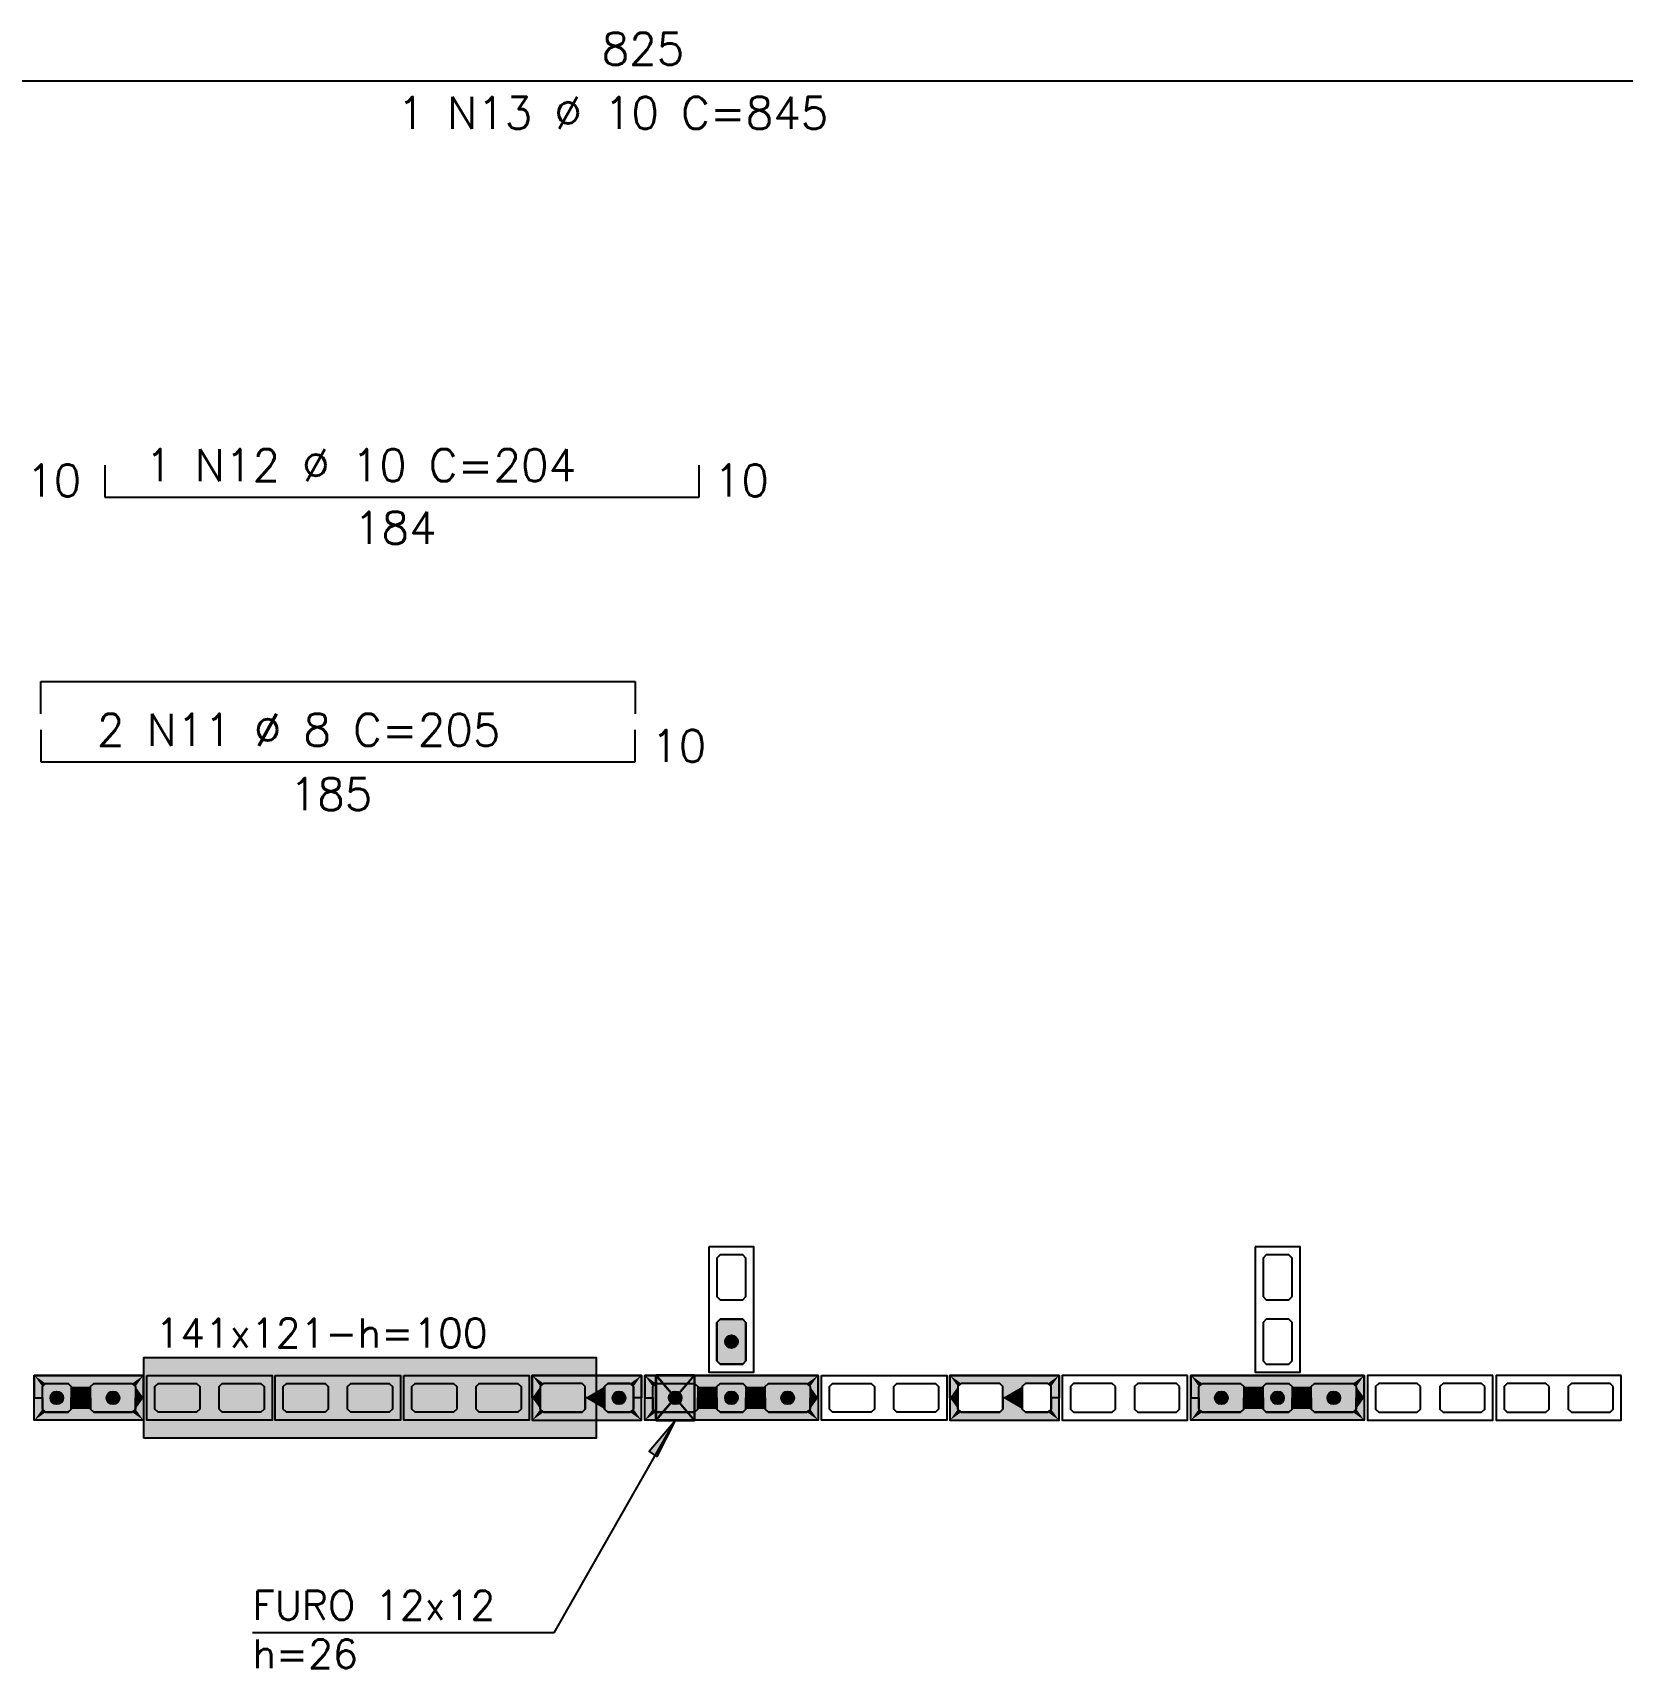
# Model space of a CAD drawing. Extents: x -1 to 122, y -1 to 61.
# Drawn here: x 37.79 to 47.69, y 37 to 47.18 of the extents above; entities that cross this region are included whole.
import ezdxf

# ---------------------------------------------------------------- set-up
doc = ezdxf.new("R2010")
doc.units = 0
doc.header["$MEASUREMENT"] = 0
for name, color, linetype in [('PENA_01', 1, 'CONTINUOUS'), ('PENA_02', 2, 'CONTINUOUS'), ('PENA_03', 3, 'CONTINUOUS'), ('PENA_05', 5, 'CONTINUOUS'), ('PENA_09', 254, 'CONTINUOUS'), ('PENA_11', 252, 'CONTINUOUS'), ('PENA_19', 240, 'CONTINUOUS'), ('PENA_21', 100, 'CONTINUOUS'), ('PENA_23', 50, 'CONTINUOUS')]:
    doc.layers.add(name, color=color, linetype=linetype)
doc.styles.get("Standard").update_dxf_attribs({"font": 'ROMANS.SHX'})

msp = doc.modelspace()

# ---------------------------------------------------------------- linework, layer by layer
at = {"layer": 'PENA_01', "linetype": 'Continuous'}
for points in [[(42.071365, 39.569354), (42.051365, 39.549354), (42.051365, 39.309354), (42.071365, 39.289354), (42.211365, 39.289354), (42.231365, 39.309354), (42.231365, 39.549354), (42.211365, 39.569354), (42.071365, 39.569354)], [(45.471365, 39.569354), (45.451365, 39.549354), (45.451365, 39.309354), (45.471365, 39.289354), (45.611365, 39.289354), (45.631365, 39.309354), (45.631365, 39.549354), (45.611365, 39.569354), (45.471365, 39.569354)], [(42.071365, 39.169354), (42.051365, 39.149354), (42.051365, 38.909354), (42.071365, 38.889354), (42.211365, 38.889354), (42.231365, 38.909354), (42.231365, 39.149354), (42.211365, 39.169354), (42.071365, 39.169354)], [(45.471365, 39.169354), (45.451365, 39.149354), (45.451365, 38.909354), (45.471365, 38.889354), (45.611365, 38.889354), (45.631365, 38.909354), (45.631365, 39.149354), (45.611365, 39.169354), (45.471365, 39.169354)], [(37.871365, 38.769354), (38.011365, 38.769354), (38.031365, 38.749354), (38.031365, 38.609354), (38.011365, 38.589354), (37.871365, 38.589354), (37.851365, 38.609354), (37.851365, 38.749354), (37.871365, 38.769354)], [(38.171365, 38.769354), (38.411365, 38.769354), (38.431365, 38.749354), (38.431365, 38.609354), (38.411365, 38.589354), (38.171365, 38.589354), (38.151365, 38.609354), (38.151365, 38.749354), (38.171365, 38.769354)], [(38.551365, 38.749354), (38.571365, 38.769354), (38.811365, 38.769354), (38.831365, 38.749354), (38.831365, 38.609354), (38.811365, 38.589354), (38.571365, 38.589354), (38.551365, 38.609354), (38.551365, 38.749354)], [(38.951365, 38.749354), (38.971365, 38.769354), (39.211365, 38.769354), (39.231365, 38.749354), (39.231365, 38.609354), (39.211365, 38.589354), (38.971365, 38.589354), (38.951365, 38.609354), (38.951365, 38.749354)], [(39.351365, 38.749354), (39.371365, 38.769354), (39.611365, 38.769354), (39.631365, 38.749354), (39.631365, 38.609354), (39.611365, 38.589354), (39.371365, 38.589354), (39.351365, 38.609354), (39.351365, 38.749354)], [(39.751365, 38.749354), (39.771365, 38.769354), (40.011365, 38.769354), (40.031365, 38.749354), (40.031365, 38.609354), (40.011365, 38.589354), (39.771365, 38.589354), (39.751365, 38.609354), (39.751365, 38.749354)], [(40.151365, 38.749354), (40.171365, 38.769354), (40.411365, 38.769354), (40.431365, 38.749354), (40.431365, 38.609354), (40.411365, 38.589354), (40.171365, 38.589354), (40.151365, 38.609354), (40.151365, 38.749354)], [(40.551365, 38.749354), (40.571365, 38.769354), (40.811365, 38.769354), (40.831365, 38.749354), (40.831365, 38.609354), (40.811365, 38.589354), (40.571365, 38.589354), (40.551365, 38.609354), (40.551365, 38.749354)], [(41.211365, 38.769354), (40.971365, 38.769354), (40.951365, 38.749354), (40.951365, 38.609354), (40.971365, 38.589354), (41.211365, 38.589354), (41.231365, 38.609354), (41.231365, 38.749354), (41.211365, 38.769354)], [(41.511365, 38.769354), (41.371365, 38.769354), (41.351365, 38.749354), (41.351365, 38.609354), (41.371365, 38.589354), (41.511365, 38.589354), (41.531365, 38.609354), (41.531365, 38.749354), (41.511365, 38.769354)], [(41.651365, 38.749354), (41.671365, 38.769354), (41.911365, 38.769354), (41.931365, 38.749354), (41.931365, 38.609354), (41.911365, 38.589354), (41.671365, 38.589354), (41.651365, 38.609354), (41.651365, 38.749354)], [(42.051365, 38.749354), (42.071365, 38.769354), (42.211365, 38.769354), (42.231365, 38.749354), (42.231365, 38.609354), (42.211365, 38.589354), (42.071365, 38.589354), (42.051365, 38.609354), (42.051365, 38.749354)], [(42.351365, 38.749354), (42.371365, 38.769354), (42.611365, 38.769354), (42.631365, 38.749354), (42.631365, 38.609354), (42.611365, 38.589354), (42.371365, 38.589354), (42.351365, 38.609354), (42.351365, 38.749354)], [(42.751365, 38.749354), (42.771365, 38.769354), (43.011365, 38.769354), (43.031365, 38.749354), (43.031365, 38.609354), (43.011365, 38.589354), (42.771365, 38.589354), (42.751365, 38.609354), (42.751365, 38.749354)], [(43.151365, 38.749354), (43.171365, 38.769354), (43.411365, 38.769354), (43.431365, 38.749354), (43.431365, 38.609354), (43.411365, 38.589354), (43.171365, 38.589354), (43.151365, 38.609354), (43.151365, 38.749354)], [(43.811365, 38.769354), (43.571365, 38.769354), (43.551365, 38.749354), (43.551365, 38.609354), (43.571365, 38.589354), (43.811365, 38.589354), (43.831365, 38.609354), (43.831365, 38.749354), (43.811365, 38.769354)], [(44.111365, 38.769354), (43.971365, 38.769354), (43.951365, 38.749354), (43.951365, 38.609354), (43.971365, 38.589354), (44.111365, 38.589354), (44.131365, 38.609354), (44.131365, 38.749354), (44.111365, 38.769354)], [(44.531365, 38.749354), (44.511365, 38.769354), (44.271365, 38.769354), (44.251365, 38.749354), (44.251365, 38.609354), (44.271365, 38.589354), (44.511365, 38.589354), (44.531365, 38.609354), (44.531365, 38.749354)], [(44.931365, 38.749354), (44.911365, 38.769354), (44.671365, 38.769354), (44.651365, 38.749354), (44.651365, 38.609354), (44.671365, 38.589354), (44.911365, 38.589354), (44.931365, 38.609354), (44.931365, 38.749354)], [(45.051365, 38.749354), (45.071365, 38.769354), (45.311365, 38.769354), (45.331365, 38.749354), (45.331365, 38.609354), (45.311365, 38.589354), (45.071365, 38.589354), (45.051365, 38.609354), (45.051365, 38.749354)], [(45.451365, 38.749354), (45.471365, 38.769354), (45.611365, 38.769354), (45.631365, 38.749354), (45.631365, 38.609354), (45.611365, 38.589354), (45.471365, 38.589354), (45.451365, 38.609354), (45.451365, 38.749354)], [(45.751365, 38.749354), (45.771365, 38.769354), (46.011365, 38.769354), (46.031365, 38.749354), (46.031365, 38.609354), (46.011365, 38.589354), (45.771365, 38.589354), (45.751365, 38.609354), (45.751365, 38.749354)], [(46.431365, 38.749354), (46.411365, 38.769354), (46.171365, 38.769354), (46.151365, 38.749354), (46.151365, 38.609354), (46.171365, 38.589354), (46.411365, 38.589354), (46.431365, 38.609354), (46.431365, 38.749354)], [(46.831365, 38.749354), (46.811365, 38.769354), (46.571365, 38.769354), (46.551365, 38.749354), (46.551365, 38.609354), (46.571365, 38.589354), (46.811365, 38.589354), (46.831365, 38.609354), (46.831365, 38.749354)], [(47.231365, 38.749354), (47.211365, 38.769354), (46.971365, 38.769354), (46.951365, 38.749354), (46.951365, 38.609354), (46.971365, 38.589354), (47.211365, 38.589354), (47.231365, 38.609354), (47.231365, 38.749354)], [(47.631365, 38.749354), (47.611365, 38.769354), (47.371365, 38.769354), (47.351365, 38.749354), (47.351365, 38.609354), (47.371365, 38.589354), (47.611365, 38.589354), (47.631365, 38.609354), (47.631365, 38.749354)]]:
    msp.add_lwpolyline(points, dxfattribs=at)
at = {"layer": 'PENA_02', "linetype": 'Continuous'}
for p, q in [((41.601365, 38.819354), (42.681365, 38.819354)), ((41.601365, 38.539354), (41.601365, 38.819354)), ((42.681365, 38.819354), (42.681365, 38.539354)), ((45.001365, 38.819354), (46.081365, 38.819354)), ((45.001365, 38.539354), (45.001365, 38.819354)), ((46.081365, 38.819354), (46.081365, 38.539354)), ((42.681365, 38.539354), (41.601365, 38.539354)), ((46.081365, 38.539354), (45.001365, 38.539354))]:
    msp.add_line(p, q, dxfattribs=at)
for points in [[(42.001365, 39.619354), (42.001365, 38.839354), (42.281365, 38.839354), (42.281365, 39.619354), (42.001365, 39.619354)], [(45.401365, 39.619354), (45.401365, 38.839354), (45.681365, 38.839354), (45.681365, 39.619354), (45.401365, 39.619354)], [(37.801365, 38.819354), (38.481365, 38.819354), (38.481365, 38.539354), (37.801365, 38.539354), (37.801365, 38.819354)], [(38.501365, 38.819354), (39.281365, 38.819354), (39.281365, 38.539354), (38.501365, 38.539354), (38.501365, 38.819354)], [(39.301365, 38.819354), (40.081365, 38.819354), (40.081365, 38.539354), (39.301365, 38.539354), (39.301365, 38.819354)], [(40.101365, 38.819354), (40.881365, 38.819354), (40.881365, 38.539354), (40.101365, 38.539354), (40.101365, 38.819354)], [(41.581365, 38.819354), (40.901365, 38.819354), (40.901365, 38.539354), (41.581365, 38.539354), (41.581365, 38.819354)], [(42.701365, 38.819354), (43.481365, 38.819354), (43.481365, 38.539354), (42.701365, 38.539354), (42.701365, 38.819354)], [(44.181365, 38.819354), (43.501365, 38.819354), (43.501365, 38.539354), (44.181365, 38.539354), (44.181365, 38.819354)], [(44.981365, 38.819354), (44.201365, 38.819354), (44.201365, 38.539354), (44.981365, 38.539354), (44.981365, 38.819354)], [(46.881365, 38.819354), (46.101365, 38.819354), (46.101365, 38.539354), (46.881365, 38.539354), (46.881365, 38.819354)], [(47.681365, 38.819354), (46.901365, 38.819354), (46.901365, 38.539354), (47.681365, 38.539354), (47.681365, 38.819354)]]:
    msp.add_lwpolyline(points, dxfattribs=at)
at = {"layer": 'PENA_03', "linetype": 'Continuous'}
for p, q in [((41.671365, 38.81974), (41.911365, 38.53974)), ((41.911365, 38.81974), (41.671365, 38.539738)), ((41.912004, 38.81974), (41.672004, 38.53974)), ((41.912005, 38.538968), (41.672004, 38.81974)), ((41.672004, 38.81974), (41.912004, 38.539739)), ((41.912004, 38.81974), (41.672004, 38.539737)), ((41.038651, 37.217139), (41.792064, 38.539039)), ((41.038651, 37.217139), (39.159264, 37.217139))]:
    msp.add_line(p, q, dxfattribs=at)
for points in [[(42.211365, 39.169354), (42.231365, 39.149354), (42.231365, 38.909354), (42.211365, 38.889354), (42.071365, 38.889354), (42.051365, 38.909354), (42.051365, 39.149354), (42.071365, 39.169354), (42.211365, 39.169354)], [(41.671365, 38.81974), (41.911365, 38.81974), (41.911365, 38.53974), (41.671365, 38.539738), (41.671365, 38.81974)], [(41.672004, 38.81974), (41.912004, 38.81974), (41.912005, 38.538968), (41.672005, 38.538968), (41.672004, 38.81974)], [(41.672004, 38.81974), (41.912004, 38.81974), (41.912004, 38.539739), (41.672004, 38.539737), (41.672004, 38.81974)], [(38.011365, 38.769354), (38.031365, 38.749354), (38.031365, 38.609354), (38.011365, 38.589354), (37.871365, 38.589354), (37.851365, 38.609354), (37.851365, 38.749354), (37.871365, 38.769354), (38.011365, 38.769354)], [(38.431365, 38.609354), (38.411365, 38.589354), (38.171365, 38.589354), (38.151365, 38.609354), (38.151365, 38.749354), (38.171365, 38.769354), (38.411365, 38.769354), (38.431365, 38.749354), (38.431365, 38.609354)], [(41.511365, 38.769354), (41.531365, 38.749354), (41.531365, 38.609354), (41.511365, 38.589354), (41.371365, 38.589354), (41.351365, 38.609354), (41.351365, 38.749354), (41.371365, 38.769354), (41.511365, 38.769354)], [(41.931365, 38.609354), (41.911365, 38.589354), (41.671365, 38.589354), (41.651365, 38.609354), (41.651365, 38.749354), (41.671365, 38.769354), (41.911365, 38.769354), (41.931365, 38.749354), (41.931365, 38.609354)], [(42.211365, 38.769354), (42.231365, 38.749354), (42.231365, 38.609354), (42.211365, 38.589354), (42.071365, 38.589354), (42.051365, 38.609354), (42.051365, 38.749354), (42.071365, 38.769354), (42.211365, 38.769354)], [(42.631365, 38.609354), (42.611365, 38.589354), (42.371365, 38.589354), (42.351365, 38.609354), (42.351365, 38.749354), (42.371365, 38.769354), (42.611365, 38.769354), (42.631365, 38.749354), (42.631365, 38.609354)], [(45.331365, 38.609354), (45.311365, 38.589354), (45.071365, 38.589354), (45.051365, 38.609354), (45.051365, 38.749354), (45.071365, 38.769354), (45.311365, 38.769354), (45.331365, 38.749354), (45.331365, 38.609354)], [(45.611365, 38.769354), (45.631365, 38.749354), (45.631365, 38.609354), (45.611365, 38.589354), (45.471365, 38.589354), (45.451365, 38.609354), (45.451365, 38.749354), (45.471365, 38.769354), (45.611365, 38.769354)], [(46.031365, 38.609354), (46.011365, 38.589354), (45.771365, 38.589354), (45.751365, 38.609354), (45.751365, 38.749354), (45.771365, 38.769354), (46.011365, 38.769354), (46.031365, 38.749354), (46.031365, 38.609354)], [(41.792064, 38.539039), (41.6774, 38.314979), (41.628901, 38.347392), (41.792064, 38.539039)]]:
    msp.add_lwpolyline(points, dxfattribs=at)
for centre in [(42.141365, 39.029354), (37.941365, 38.679354), (38.291365, 38.679354), (41.441365, 38.679354), (41.791365, 38.679354), (42.141365, 38.679354), (42.491365, 38.679354), (45.191365, 38.679354), (45.541365, 38.679354), (45.891365, 38.679354)]:
    msp.add_circle(centre, 0.04, dxfattribs=at)
for points in [[(42.181365, 39.029354), (42.121365, 39.063995), (42.103777, 39.043035)], [(42.181365, 39.029354), (42.103777, 39.043035), (42.103777, 39.015673)], [(42.181365, 39.029354), (42.103777, 39.015673), (42.121365, 38.994713)], [(42.181365, 39.029354), (42.148311, 39.068746), (42.121365, 39.063995)], [(42.181365, 39.029354), (42.121365, 38.994713), (42.148311, 38.989962)], [(42.181365, 39.029354), (42.172007, 39.055065), (42.148311, 39.068746)], [(42.181365, 39.029354), (42.148311, 38.989962), (42.172007, 39.003642)], [(42.181365, 39.029354), (42.172007, 39.003642), (42.181365, 39.029354)], [(37.981365, 38.679354), (37.921365, 38.713995), (37.903777, 38.693035)], [(37.981365, 38.679354), (37.948311, 38.718746), (37.921365, 38.713995)], [(37.981365, 38.679354), (37.972007, 38.705065), (37.948311, 38.718746)], [(38.331365, 38.679354), (38.271365, 38.713995), (38.253777, 38.693035)], [(38.331365, 38.679354), (38.298311, 38.718746), (38.271365, 38.713995)], [(38.331365, 38.679354), (38.322007, 38.705065), (38.298311, 38.718746)], [(41.481365, 38.679354), (41.421365, 38.713995), (41.403777, 38.693035)], [(41.481365, 38.679354), (41.448311, 38.718746), (41.421365, 38.713995)], [(41.481365, 38.679354), (41.472007, 38.705065), (41.448311, 38.718746)], [(41.831365, 38.679354), (41.771365, 38.713995), (41.753777, 38.693035)], [(41.831365, 38.679354), (41.798311, 38.718746), (41.771365, 38.713995)], [(41.831365, 38.679354), (41.822007, 38.705065), (41.798311, 38.718746)], [(42.181365, 38.679354), (42.121365, 38.713995), (42.103777, 38.693035)], [(42.181365, 38.679354), (42.148311, 38.718746), (42.121365, 38.713995)], [(42.181365, 38.679354), (42.172007, 38.705065), (42.148311, 38.718746)], [(42.531365, 38.679354), (42.471365, 38.713995), (42.453777, 38.693035)], [(42.531365, 38.679354), (42.498311, 38.718746), (42.471365, 38.713995)], [(42.531365, 38.679354), (42.522007, 38.705065), (42.498311, 38.718746)], [(45.231365, 38.679354), (45.171365, 38.713995), (45.153777, 38.693035)], [(45.231365, 38.679354), (45.198311, 38.718746), (45.171365, 38.713995)], [(45.231365, 38.679354), (45.222007, 38.705065), (45.198311, 38.718746)], [(45.581365, 38.679354), (45.521365, 38.713995), (45.503777, 38.693035)], [(45.581365, 38.679354), (45.548311, 38.718746), (45.521365, 38.713995)], [(45.581365, 38.679354), (45.572007, 38.705065), (45.548311, 38.718746)], [(45.931365, 38.679354), (45.871365, 38.713995), (45.853777, 38.693035)], [(45.931365, 38.679354), (45.898311, 38.718746), (45.871365, 38.713995)], [(45.931365, 38.679354), (45.922007, 38.705065), (45.898311, 38.718746)], [(37.981365, 38.679354), (37.903777, 38.693035), (37.903777, 38.665673)], [(37.981365, 38.679354), (37.903777, 38.665673), (37.921365, 38.644713)], [(37.981365, 38.679354), (37.921365, 38.644713), (37.948311, 38.639962)], [(37.981365, 38.679354), (37.948311, 38.639962), (37.972007, 38.653642)], [(37.981365, 38.679354), (37.972007, 38.653642), (37.981365, 38.679354)], [(38.331365, 38.679354), (38.253777, 38.693035), (38.253777, 38.665673)], [(38.331365, 38.679354), (38.253777, 38.665673), (38.271365, 38.644713)], [(38.331365, 38.679354), (38.271365, 38.644713), (38.298311, 38.639962)], [(38.331365, 38.679354), (38.298311, 38.639962), (38.322007, 38.653642)], [(38.331365, 38.679354), (38.322007, 38.653642), (38.331365, 38.679354)], [(41.481365, 38.679354), (41.403777, 38.693035), (41.403777, 38.665673)], [(41.481365, 38.679354), (41.403777, 38.665673), (41.421365, 38.644713)], [(41.481365, 38.679354), (41.421365, 38.644713), (41.448311, 38.639962)], [(41.481365, 38.679354), (41.448311, 38.639962), (41.472007, 38.653642)], [(41.481365, 38.679354), (41.472007, 38.653642), (41.481365, 38.679354)], [(41.831365, 38.679354), (41.753777, 38.693035), (41.753777, 38.665673)], [(41.831365, 38.679354), (41.753777, 38.665673), (41.771365, 38.644713)], [(41.831365, 38.679354), (41.771365, 38.644713), (41.798311, 38.639962)], [(41.831365, 38.679354), (41.798311, 38.639962), (41.822007, 38.653642)], [(41.831365, 38.679354), (41.822007, 38.653642), (41.831365, 38.679354)], [(42.181365, 38.679354), (42.103777, 38.693035), (42.103777, 38.665673)], [(42.181365, 38.679354), (42.103777, 38.665673), (42.121365, 38.644713)], [(42.181365, 38.679354), (42.121365, 38.644713), (42.148311, 38.639962)], [(42.181365, 38.679354), (42.148311, 38.639962), (42.172007, 38.653642)], [(42.181365, 38.679354), (42.172007, 38.653642), (42.181365, 38.679354)], [(42.531365, 38.679354), (42.453777, 38.693035), (42.453777, 38.665673)], [(42.531365, 38.679354), (42.453777, 38.665673), (42.471365, 38.644713)], [(42.531365, 38.679354), (42.471365, 38.644713), (42.498311, 38.639962)], [(42.531365, 38.679354), (42.498311, 38.639962), (42.522007, 38.653642)], [(42.531365, 38.679354), (42.522007, 38.653642), (42.531365, 38.679354)], [(45.231365, 38.679354), (45.153777, 38.693035), (45.153777, 38.665673)], [(45.231365, 38.679354), (45.153777, 38.665673), (45.171365, 38.644713)], [(45.231365, 38.679354), (45.171365, 38.644713), (45.198311, 38.639962)], [(45.231365, 38.679354), (45.198311, 38.639962), (45.222007, 38.653642)], [(45.231365, 38.679354), (45.222007, 38.653642), (45.231365, 38.679354)], [(45.581365, 38.679354), (45.503777, 38.693035), (45.503777, 38.665673)], [(45.581365, 38.679354), (45.503777, 38.665673), (45.521365, 38.644713)], [(45.581365, 38.679354), (45.521365, 38.644713), (45.548311, 38.639962)], [(45.581365, 38.679354), (45.548311, 38.639962), (45.572007, 38.653642)], [(45.581365, 38.679354), (45.572007, 38.653642), (45.581365, 38.679354)], [(45.931365, 38.679354), (45.853777, 38.693035), (45.853777, 38.665673)], [(45.931365, 38.679354), (45.853777, 38.665673), (45.871365, 38.644713)], [(45.931365, 38.679354), (45.871365, 38.644713), (45.898311, 38.639962)], [(45.931365, 38.679354), (45.898311, 38.639962), (45.922007, 38.653642)], [(45.931365, 38.679354), (45.922007, 38.653642), (45.931365, 38.679354)], [(41.792064, 38.539039), (41.6774, 38.314979), (41.628901, 38.347392)], [(41.792064, 38.539039), (41.628901, 38.347392), (41.792064, 38.539039)]]:
    msp.add_solid(points, dxfattribs=at)
at = {"layer": 'PENA_05', "linetype": 'Continuous'}
for p, q in [((33.38551, 46.878472), (49.881365, 46.878472)), ((38.241365, 44.486143), (38.241365, 44.286143)), ((41.941365, 44.286143), (41.941365, 44.486143)), ((38.241365, 44.286143), (41.941365, 44.286143)), ((37.841365, 42.938176), (37.841365, 43.138176)), ((37.841365, 43.138176), (41.541365, 43.138176)), ((41.541365, 43.138176), (41.541365, 42.938176)), ((37.841365, 42.838176), (37.841365, 42.638176)), ((41.541365, 42.638176), (41.541365, 42.838176)), ((37.841365, 42.638176), (41.541365, 42.638176))]:
    msp.add_line(p, q, dxfattribs=at)
at = {"layer": 'PENA_09', "linetype": 'Continuous'}
for points in [[(41.791839, 38.679547), (41.912004, 38.81974), (41.672004, 38.81974), (41.791839, 38.679547)], [(41.672005, 38.539741), (41.791839, 38.679547), (41.672004, 38.81974), (41.672005, 38.539741)], [(41.912005, 38.538968), (41.912004, 38.81974), (41.791839, 38.679547), (41.912005, 38.538968)], [(41.791839, 38.679547), (41.672005, 38.539741), (41.672005, 38.538968), (41.912005, 38.538968), (41.791839, 38.679547)]]:
    msp.add_lwpolyline(points, dxfattribs=at)
for points in [[(41.791839, 38.679547), (41.912004, 38.81974), (41.672004, 38.81974)], [(41.791839, 38.679547), (41.672004, 38.81974), (41.791839, 38.679547)], [(41.672005, 38.539741), (41.791839, 38.679547), (41.672004, 38.81974)], [(41.672005, 38.539741), (41.672004, 38.81974), (41.672005, 38.539741)], [(41.912005, 38.538968), (41.912004, 38.81974), (41.791839, 38.679547)], [(41.791839, 38.679547), (41.672005, 38.539741), (41.672005, 38.539741)], [(41.791839, 38.679547), (41.672005, 38.539741), (41.912005, 38.538968)], [(41.912005, 38.538968), (41.791839, 38.679547), (41.912005, 38.538968)], [(41.791839, 38.679547), (41.912005, 38.538968), (41.791839, 38.679547)]]:
    msp.add_solid(points, dxfattribs=at)
at = {"layer": 'PENA_11', "linetype": 'Continuous'}
for points in [[(42.211365, 39.169354), (42.071365, 38.889354), (42.051365, 38.909354)], [(42.211365, 39.169354), (42.051365, 38.909354), (42.051365, 39.149354)], [(42.211365, 39.169354), (42.051365, 39.149354), (42.071365, 39.169354)], [(42.211365, 39.169354), (42.211365, 38.889354), (42.071365, 38.889354)], [(42.211365, 39.169354), (42.071365, 39.169354), (42.211365, 39.169354)], [(42.211365, 39.169354), (42.231365, 39.149354), (42.231365, 38.909354)], [(42.211365, 39.169354), (42.231365, 38.909354), (42.211365, 38.889354)], [(38.011365, 38.769354), (37.871365, 38.589354), (37.851365, 38.609354)], [(38.011365, 38.769354), (37.851365, 38.609354), (37.851365, 38.749354)], [(38.011365, 38.769354), (37.851365, 38.749354), (37.871365, 38.769354)], [(38.011365, 38.769354), (38.011365, 38.589354), (37.871365, 38.589354)], [(38.011365, 38.769354), (37.871365, 38.769354), (38.011365, 38.769354)], [(38.011365, 38.769354), (38.031365, 38.749354), (38.031365, 38.609354)], [(38.011365, 38.769354), (38.031365, 38.609354), (38.011365, 38.589354)], [(38.431365, 38.609354), (38.151365, 38.749354), (38.171365, 38.769354)], [(38.431365, 38.609354), (38.151365, 38.609354), (38.151365, 38.749354)], [(38.431365, 38.609354), (38.171365, 38.769354), (38.411365, 38.769354)], [(38.431365, 38.609354), (38.411365, 38.769354), (38.431365, 38.749354)], [(38.431365, 38.609354), (38.431365, 38.749354), (38.431365, 38.609354)], [(41.511365, 38.769354), (41.371365, 38.589354), (41.351365, 38.609354)], [(41.511365, 38.769354), (41.351365, 38.609354), (41.351365, 38.749354)], [(41.511365, 38.769354), (41.351365, 38.749354), (41.371365, 38.769354)], [(41.511365, 38.769354), (41.511365, 38.589354), (41.371365, 38.589354)], [(41.511365, 38.769354), (41.371365, 38.769354), (41.511365, 38.769354)], [(41.511365, 38.769354), (41.531365, 38.749354), (41.531365, 38.609354)], [(41.511365, 38.769354), (41.531365, 38.609354), (41.511365, 38.589354)], [(41.931365, 38.609354), (41.651365, 38.749354), (41.671365, 38.769354)], [(41.931365, 38.609354), (41.651365, 38.609354), (41.651365, 38.749354)], [(41.931365, 38.609354), (41.671365, 38.769354), (41.911365, 38.769354)], [(41.931365, 38.609354), (41.911365, 38.769354), (41.931365, 38.749354)], [(41.931365, 38.609354), (41.931365, 38.749354), (41.931365, 38.609354)], [(42.211365, 38.769354), (42.071365, 38.589354), (42.051365, 38.609354)], [(42.211365, 38.769354), (42.051365, 38.609354), (42.051365, 38.749354)], [(42.211365, 38.769354), (42.051365, 38.749354), (42.071365, 38.769354)], [(42.211365, 38.769354), (42.211365, 38.589354), (42.071365, 38.589354)], [(42.211365, 38.769354), (42.071365, 38.769354), (42.211365, 38.769354)], [(42.211365, 38.769354), (42.231365, 38.749354), (42.231365, 38.609354)], [(42.211365, 38.769354), (42.231365, 38.609354), (42.211365, 38.589354)], [(42.631365, 38.609354), (42.351365, 38.749354), (42.371365, 38.769354)], [(42.631365, 38.609354), (42.351365, 38.609354), (42.351365, 38.749354)], [(42.631365, 38.609354), (42.371365, 38.769354), (42.611365, 38.769354)], [(42.631365, 38.609354), (42.611365, 38.769354), (42.631365, 38.749354)], [(42.631365, 38.609354), (42.631365, 38.749354), (42.631365, 38.609354)], [(45.331365, 38.609354), (45.051365, 38.749354), (45.071365, 38.769354)], [(45.331365, 38.609354), (45.051365, 38.609354), (45.051365, 38.749354)], [(45.331365, 38.609354), (45.071365, 38.769354), (45.311365, 38.769354)], [(45.331365, 38.609354), (45.311365, 38.769354), (45.331365, 38.749354)], [(45.331365, 38.609354), (45.331365, 38.749354), (45.331365, 38.609354)], [(45.611365, 38.769354), (45.471365, 38.589354), (45.451365, 38.609354)], [(45.611365, 38.769354), (45.451365, 38.609354), (45.451365, 38.749354)], [(45.611365, 38.769354), (45.451365, 38.749354), (45.471365, 38.769354)], [(45.611365, 38.769354), (45.611365, 38.589354), (45.471365, 38.589354)], [(45.611365, 38.769354), (45.471365, 38.769354), (45.611365, 38.769354)], [(45.611365, 38.769354), (45.631365, 38.749354), (45.631365, 38.609354)], [(45.611365, 38.769354), (45.631365, 38.609354), (45.611365, 38.589354)], [(46.031365, 38.609354), (45.751365, 38.749354), (45.771365, 38.769354)], [(46.031365, 38.609354), (45.751365, 38.609354), (45.751365, 38.749354)], [(46.031365, 38.609354), (45.771365, 38.769354), (46.011365, 38.769354)], [(46.031365, 38.609354), (46.011365, 38.769354), (46.031365, 38.749354)], [(46.031365, 38.609354), (46.031365, 38.749354), (46.031365, 38.609354)], [(38.431365, 38.609354), (38.171365, 38.589354), (38.151365, 38.609354)], [(38.431365, 38.609354), (38.411365, 38.589354), (38.171365, 38.589354)], [(41.931365, 38.609354), (41.671365, 38.589354), (41.651365, 38.609354)], [(41.931365, 38.609354), (41.911365, 38.589354), (41.671365, 38.589354)], [(42.631365, 38.609354), (42.371365, 38.589354), (42.351365, 38.609354)], [(42.631365, 38.609354), (42.611365, 38.589354), (42.371365, 38.589354)], [(45.331365, 38.609354), (45.071365, 38.589354), (45.051365, 38.609354)], [(45.331365, 38.609354), (45.311365, 38.589354), (45.071365, 38.589354)], [(46.031365, 38.609354), (45.771365, 38.589354), (45.751365, 38.609354)], [(46.031365, 38.609354), (46.011365, 38.589354), (45.771365, 38.589354)]]:
    msp.add_solid(points, dxfattribs=at)
at = {"layer": 'PENA_19', "linetype": 'Continuous'}
for points in [[(41.601365, 38.679354), (41.651365, 38.679354), (41.651365, 38.749354), (41.671365, 38.769354), (41.911365, 38.769354), (41.931365, 38.749354), (41.931365, 38.679354), (42.051365, 38.679354), (42.051365, 38.749354), (42.071365, 38.769354), (42.211365, 38.769354), (42.231365, 38.749354), (42.231365, 38.679354), (42.351365, 38.679354), (42.351365, 38.749354), (42.371365, 38.769354), (42.611365, 38.769354), (42.631365, 38.749354), (42.631365, 38.679354), (42.681365, 38.679354), (42.681365, 38.819354), (41.601365, 38.819354), (41.601365, 38.679354)], [(45.001365, 38.679354), (45.051365, 38.679354), (45.051365, 38.749354), (45.071365, 38.769354), (45.311365, 38.769354), (45.331365, 38.749354), (45.331365, 38.679354), (45.451365, 38.679354), (45.451365, 38.749354), (45.471365, 38.769354), (45.611365, 38.769354), (45.631365, 38.749354), (45.631365, 38.679354), (45.751365, 38.679354), (45.751365, 38.749354), (45.771365, 38.769354), (46.011365, 38.769354), (46.031365, 38.749354), (46.031365, 38.679354), (46.081365, 38.679354), (46.081365, 38.819354), (45.001365, 38.819354), (45.001365, 38.679354)], [(41.601365, 38.679354), (41.651365, 38.679354), (41.651365, 38.609354), (41.671365, 38.589354), (41.911365, 38.589354), (41.931365, 38.609354), (41.931365, 38.679354), (42.051365, 38.679354), (42.051365, 38.609354), (42.071365, 38.589354), (42.211365, 38.589354), (42.231365, 38.609354), (42.231365, 38.679354), (42.351365, 38.679354), (42.351365, 38.609354), (42.371365, 38.589354), (42.611365, 38.589354), (42.631365, 38.609354), (42.631365, 38.679354), (42.681365, 38.679354), (42.681365, 38.539354), (41.601365, 38.539354), (41.601365, 38.679354)], [(45.001365, 38.679354), (45.051365, 38.679354), (45.051365, 38.609354), (45.071365, 38.589354), (45.311365, 38.589354), (45.331365, 38.609354), (45.331365, 38.679354), (45.451365, 38.679354), (45.451365, 38.609354), (45.471365, 38.589354), (45.611365, 38.589354), (45.631365, 38.609354), (45.631365, 38.679354), (45.751365, 38.679354), (45.751365, 38.609354), (45.771365, 38.589354), (46.011365, 38.589354), (46.031365, 38.609354), (46.031365, 38.679354), (46.081365, 38.679354), (46.081365, 38.539354), (45.001365, 38.539354), (45.001365, 38.679354)]]:
    msp.add_lwpolyline(points, dxfattribs=at)
for points in [[(42.681365, 38.819354), (41.601365, 38.819354), (41.671365, 38.769354)], [(41.601365, 38.819354), (41.601365, 38.679354), (41.651365, 38.679354)], [(41.601365, 38.819354), (41.651365, 38.679354), (41.651365, 38.749354)], [(41.601365, 38.819354), (41.651365, 38.749354), (41.671365, 38.769354)], [(42.681365, 38.819354), (41.671365, 38.769354), (41.911365, 38.769354)], [(42.681365, 38.819354), (41.911365, 38.769354), (42.071365, 38.769354)], [(42.681365, 38.819354), (42.071365, 38.769354), (42.211365, 38.769354)], [(42.681365, 38.819354), (42.211365, 38.769354), (42.231365, 38.749354)], [(42.681365, 38.819354), (42.231365, 38.749354), (42.371365, 38.769354)], [(42.681365, 38.819354), (42.371365, 38.769354), (42.611365, 38.769354)], [(42.681365, 38.819354), (42.611365, 38.769354), (42.631365, 38.749354)], [(42.681365, 38.819354), (42.631365, 38.749354), (42.681365, 38.679354)], [(46.081365, 38.819354), (45.001365, 38.819354), (45.071365, 38.769354)], [(45.001365, 38.819354), (45.001365, 38.679354), (45.051365, 38.679354)], [(45.001365, 38.819354), (45.051365, 38.679354), (45.051365, 38.749354)], [(45.001365, 38.819354), (45.051365, 38.749354), (45.071365, 38.769354)], [(46.081365, 38.819354), (45.071365, 38.769354), (45.311365, 38.769354)], [(46.081365, 38.819354), (45.311365, 38.769354), (45.471365, 38.769354)], [(46.081365, 38.819354), (45.471365, 38.769354), (45.611365, 38.769354)], [(46.081365, 38.819354), (45.611365, 38.769354), (45.631365, 38.749354)], [(46.081365, 38.819354), (45.631365, 38.749354), (45.771365, 38.769354)], [(46.081365, 38.819354), (45.771365, 38.769354), (46.011365, 38.769354)], [(46.081365, 38.819354), (46.011365, 38.769354), (46.031365, 38.749354)], [(46.081365, 38.819354), (46.031365, 38.749354), (46.081365, 38.679354)], [(41.931365, 38.749354), (42.071365, 38.769354), (41.911365, 38.769354)], [(41.931365, 38.749354), (42.051365, 38.749354), (42.071365, 38.769354)], [(41.931365, 38.749354), (41.931365, 38.679354), (42.051365, 38.679354)], [(41.931365, 38.749354), (42.051365, 38.679354), (42.051365, 38.749354)], [(42.231365, 38.749354), (42.351365, 38.749354), (42.371365, 38.769354)], [(42.231365, 38.749354), (42.231365, 38.679354), (42.351365, 38.679354)], [(42.231365, 38.749354), (42.351365, 38.679354), (42.351365, 38.749354)], [(42.681365, 38.679354), (42.631365, 38.749354), (42.631365, 38.679354)], [(45.331365, 38.749354), (45.471365, 38.769354), (45.311365, 38.769354)], [(45.331365, 38.749354), (45.451365, 38.749354), (45.471365, 38.769354)], [(45.331365, 38.749354), (45.331365, 38.679354), (45.451365, 38.679354)], [(45.331365, 38.749354), (45.451365, 38.679354), (45.451365, 38.749354)], [(45.631365, 38.749354), (45.751365, 38.749354), (45.771365, 38.769354)], [(45.631365, 38.749354), (45.631365, 38.679354), (45.751365, 38.679354)], [(45.631365, 38.749354), (45.751365, 38.679354), (45.751365, 38.749354)], [(46.081365, 38.679354), (46.031365, 38.749354), (46.031365, 38.679354)], [(41.601365, 38.539354), (41.601365, 38.679354), (41.651365, 38.679354)], [(41.601365, 38.539354), (41.651365, 38.679354), (41.651365, 38.609354)], [(41.601365, 38.539354), (41.651365, 38.609354), (41.671365, 38.589354)], [(41.931365, 38.609354), (42.071365, 38.589354), (41.911365, 38.589354)], [(41.931365, 38.609354), (41.931365, 38.679354), (42.051365, 38.679354)], [(41.931365, 38.609354), (42.051365, 38.679354), (42.051365, 38.609354)], [(41.931365, 38.609354), (42.051365, 38.609354), (42.071365, 38.589354)], [(42.681365, 38.539354), (42.211365, 38.589354), (42.231365, 38.609354)], [(42.231365, 38.609354), (42.231365, 38.679354), (42.351365, 38.679354)], [(42.231365, 38.609354), (42.351365, 38.679354), (42.351365, 38.609354)], [(42.681365, 38.539354), (42.231365, 38.609354), (42.371365, 38.589354)], [(42.231365, 38.609354), (42.351365, 38.609354), (42.371365, 38.589354)], [(42.681365, 38.539354), (42.611365, 38.589354), (42.631365, 38.609354)], [(42.681365, 38.539354), (42.631365, 38.609354), (42.681365, 38.679354)], [(42.681365, 38.679354), (42.631365, 38.609354), (42.631365, 38.679354)], [(45.001365, 38.539354), (45.001365, 38.679354), (45.051365, 38.679354)], [(45.001365, 38.539354), (45.051365, 38.679354), (45.051365, 38.609354)], [(45.001365, 38.539354), (45.051365, 38.609354), (45.071365, 38.589354)], [(45.331365, 38.609354), (45.471365, 38.589354), (45.311365, 38.589354)], [(45.331365, 38.609354), (45.331365, 38.679354), (45.451365, 38.679354)], [(45.331365, 38.609354), (45.451365, 38.679354), (45.451365, 38.609354)], [(45.331365, 38.609354), (45.451365, 38.609354), (45.471365, 38.589354)], [(46.081365, 38.539354), (45.611365, 38.589354), (45.631365, 38.609354)], [(45.631365, 38.609354), (45.631365, 38.679354), (45.751365, 38.679354)], [(45.631365, 38.609354), (45.751365, 38.679354), (45.751365, 38.609354)], [(46.081365, 38.539354), (45.631365, 38.609354), (45.771365, 38.589354)], [(45.631365, 38.609354), (45.751365, 38.609354), (45.771365, 38.589354)], [(46.081365, 38.539354), (46.011365, 38.589354), (46.031365, 38.609354)], [(46.081365, 38.539354), (46.031365, 38.609354), (46.081365, 38.679354)], [(46.081365, 38.679354), (46.031365, 38.609354), (46.031365, 38.679354)], [(42.681365, 38.539354), (41.601365, 38.539354), (41.671365, 38.589354)], [(42.681365, 38.539354), (41.671365, 38.589354), (41.911365, 38.589354)], [(42.681365, 38.539354), (41.911365, 38.589354), (42.071365, 38.589354)], [(42.681365, 38.539354), (42.071365, 38.589354), (42.211365, 38.589354)], [(42.681365, 38.539354), (42.371365, 38.589354), (42.611365, 38.589354)], [(46.081365, 38.539354), (45.001365, 38.539354), (45.071365, 38.589354)], [(46.081365, 38.539354), (45.071365, 38.589354), (45.311365, 38.589354)], [(46.081365, 38.539354), (45.311365, 38.589354), (45.471365, 38.589354)], [(46.081365, 38.539354), (45.471365, 38.589354), (45.611365, 38.589354)], [(46.081365, 38.539354), (45.771365, 38.589354), (46.011365, 38.589354)]]:
    msp.add_solid(points, dxfattribs=at)
at = {"layer": 'PENA_21', "linetype": 'Continuous'}
for points in [[(37.801365, 38.679354), (37.851365, 38.679354), (37.851365, 38.749354), (37.871365, 38.769354), (38.011365, 38.769354), (38.031365, 38.749354), (38.031365, 38.679354), (38.151365, 38.679354), (38.151365, 38.749354), (38.171365, 38.769354), (38.411365, 38.769354), (38.431365, 38.749354), (38.431365, 38.679354), (38.481365, 38.679354), (38.481365, 38.819354), (37.801365, 38.819354), (37.801365, 38.679354)], [(41.581365, 38.679354), (41.531365, 38.679354), (41.531365, 38.749354), (41.511365, 38.769354), (41.371365, 38.769354), (41.351365, 38.749354), (41.351365, 38.679354), (41.231365, 38.679354), (41.231365, 38.749354), (41.211365, 38.769354), (40.971365, 38.769354), (40.951365, 38.749354), (40.951365, 38.679354), (40.901365, 38.679354), (40.901365, 38.819354), (41.581365, 38.819354), (41.581365, 38.679354)], [(44.181365, 38.679354), (44.131365, 38.679354), (44.131365, 38.749354), (44.111365, 38.769354), (43.971365, 38.769354), (43.951365, 38.749354), (43.951365, 38.679354), (43.831365, 38.679354), (43.831365, 38.749354), (43.811365, 38.769354), (43.571365, 38.769354), (43.551365, 38.749354), (43.551365, 38.679354), (43.501365, 38.679354), (43.501365, 38.819354), (44.181365, 38.819354), (44.181365, 38.679354)], [(37.801365, 38.679354), (37.851365, 38.679354), (37.851365, 38.609354), (37.871365, 38.589354), (38.011365, 38.589354), (38.031365, 38.609354), (38.031365, 38.679354), (38.151365, 38.679354), (38.151365, 38.609354), (38.171365, 38.589354), (38.411365, 38.589354), (38.431365, 38.609354), (38.431365, 38.679354), (38.481365, 38.679354), (38.481365, 38.539354), (37.801365, 38.539354), (37.801365, 38.679354)], [(41.581365, 38.679354), (41.531365, 38.679354), (41.531365, 38.609354), (41.511365, 38.589354), (41.371365, 38.589354), (41.351365, 38.609354), (41.351365, 38.679354), (41.231365, 38.679354), (41.231365, 38.609354), (41.211365, 38.589354), (40.971365, 38.589354), (40.951365, 38.609354), (40.951365, 38.679354), (40.901365, 38.679354), (40.901365, 38.539354), (41.581365, 38.539354), (41.581365, 38.679354)], [(44.181365, 38.679354), (44.131365, 38.679354), (44.131365, 38.609354), (44.111365, 38.589354), (43.971365, 38.589354), (43.951365, 38.609354), (43.951365, 38.679354), (43.831365, 38.679354), (43.831365, 38.609354), (43.811365, 38.589354), (43.571365, 38.589354), (43.551365, 38.609354), (43.551365, 38.679354), (43.501365, 38.679354), (43.501365, 38.539354), (44.181365, 38.539354), (44.181365, 38.679354)]]:
    msp.add_lwpolyline(points, dxfattribs=at)
for points in [[(38.481365, 38.819354), (37.801365, 38.819354), (37.871365, 38.769354)], [(37.801365, 38.819354), (37.801365, 38.679354), (37.851365, 38.679354)], [(37.801365, 38.819354), (37.851365, 38.679354), (37.851365, 38.749354)], [(37.801365, 38.819354), (37.851365, 38.749354), (37.871365, 38.769354)], [(38.481365, 38.819354), (37.871365, 38.769354), (38.011365, 38.769354)], [(38.481365, 38.819354), (38.011365, 38.769354), (38.031365, 38.749354)], [(38.481365, 38.819354), (38.031365, 38.749354), (38.171365, 38.769354)], [(38.481365, 38.819354), (38.171365, 38.769354), (38.411365, 38.769354)], [(38.481365, 38.819354), (38.411365, 38.769354), (38.431365, 38.749354)], [(38.481365, 38.819354), (38.431365, 38.749354), (38.481365, 38.679354)], [(41.581365, 38.819354), (40.971365, 38.769354), (40.901365, 38.819354)], [(40.971365, 38.769354), (40.951365, 38.749354), (40.901365, 38.819354)], [(40.901365, 38.819354), (40.951365, 38.749354), (40.901365, 38.679354)], [(41.211365, 38.769354), (40.971365, 38.769354), (41.581365, 38.819354)], [(41.231365, 38.749354), (41.211365, 38.769354), (41.581365, 38.819354)], [(41.581365, 38.819354), (41.371365, 38.769354), (41.231365, 38.749354)], [(41.581365, 38.819354), (41.511365, 38.769354), (41.371365, 38.769354)], [(41.581365, 38.819354), (41.531365, 38.749354), (41.511365, 38.769354)], [(41.581365, 38.819354), (41.581365, 38.679354), (41.531365, 38.679354)], [(41.581365, 38.819354), (41.531365, 38.679354), (41.531365, 38.749354)], [(44.181365, 38.819354), (43.571365, 38.769354), (43.501365, 38.819354)], [(43.571365, 38.769354), (43.551365, 38.749354), (43.501365, 38.819354)], [(43.501365, 38.819354), (43.551365, 38.749354), (43.501365, 38.679354)], [(43.811365, 38.769354), (43.571365, 38.769354), (44.181365, 38.819354)], [(43.831365, 38.749354), (43.811365, 38.769354), (44.181365, 38.819354)], [(44.181365, 38.819354), (43.971365, 38.769354), (43.831365, 38.749354)], [(44.181365, 38.819354), (44.111365, 38.769354), (43.971365, 38.769354)], [(44.181365, 38.819354), (44.131365, 38.749354), (44.111365, 38.769354)], [(44.181365, 38.819354), (44.181365, 38.679354), (44.131365, 38.679354)], [(44.181365, 38.819354), (44.131365, 38.679354), (44.131365, 38.749354)], [(38.031365, 38.749354), (38.151365, 38.749354), (38.171365, 38.769354)], [(38.031365, 38.749354), (38.031365, 38.679354), (38.151365, 38.679354)], [(38.031365, 38.749354), (38.151365, 38.679354), (38.151365, 38.749354)], [(38.481365, 38.679354), (38.431365, 38.749354), (38.431365, 38.679354)], [(40.951365, 38.749354), (40.951365, 38.679354), (40.901365, 38.679354)], [(41.231365, 38.679354), (41.231365, 38.749354), (41.371365, 38.769354)], [(41.231365, 38.679354), (41.371365, 38.769354), (41.351365, 38.749354)], [(41.231365, 38.679354), (41.351365, 38.749354), (41.351365, 38.679354)], [(43.551365, 38.749354), (43.551365, 38.679354), (43.501365, 38.679354)], [(43.831365, 38.679354), (43.831365, 38.749354), (43.971365, 38.769354)], [(43.831365, 38.679354), (43.971365, 38.769354), (43.951365, 38.749354)], [(43.831365, 38.679354), (43.951365, 38.749354), (43.951365, 38.679354)], [(37.801365, 38.539354), (37.801365, 38.679354), (37.851365, 38.679354)], [(37.801365, 38.539354), (37.851365, 38.679354), (37.851365, 38.609354)], [(37.801365, 38.539354), (37.851365, 38.609354), (37.871365, 38.589354)], [(38.481365, 38.539354), (38.011365, 38.589354), (38.031365, 38.609354)], [(38.031365, 38.609354), (38.031365, 38.679354), (38.151365, 38.679354)], [(38.031365, 38.609354), (38.151365, 38.679354), (38.151365, 38.609354)], [(38.481365, 38.539354), (38.031365, 38.609354), (38.171365, 38.589354)], [(38.031365, 38.609354), (38.151365, 38.609354), (38.171365, 38.589354)], [(38.481365, 38.539354), (38.411365, 38.589354), (38.431365, 38.609354)], [(38.481365, 38.539354), (38.431365, 38.609354), (38.481365, 38.679354)], [(38.481365, 38.679354), (38.431365, 38.609354), (38.431365, 38.679354)], [(40.901365, 38.539354), (40.951365, 38.609354), (40.901365, 38.679354)], [(40.951365, 38.609354), (40.951365, 38.679354), (40.901365, 38.679354)], [(40.971365, 38.589354), (40.951365, 38.609354), (40.901365, 38.539354)], [(41.231365, 38.609354), (41.211365, 38.589354), (41.581365, 38.539354)], [(41.231365, 38.679354), (41.231365, 38.609354), (41.371365, 38.589354)], [(41.231365, 38.679354), (41.371365, 38.589354), (41.351365, 38.609354)], [(41.231365, 38.679354), (41.351365, 38.609354), (41.351365, 38.679354)], [(41.581365, 38.539354), (41.371365, 38.589354), (41.231365, 38.609354)], [(41.581365, 38.539354), (41.531365, 38.609354), (41.511365, 38.589354)], [(41.581365, 38.539354), (41.581365, 38.679354), (41.531365, 38.679354)], [(41.581365, 38.539354), (41.531365, 38.679354), (41.531365, 38.609354)], [(43.501365, 38.539354), (43.551365, 38.609354), (43.501365, 38.679354)], [(43.551365, 38.609354), (43.551365, 38.679354), (43.501365, 38.679354)], [(43.571365, 38.589354), (43.551365, 38.609354), (43.501365, 38.539354)], [(43.831365, 38.609354), (43.811365, 38.589354), (44.181365, 38.539354)], [(43.831365, 38.679354), (43.831365, 38.609354), (43.971365, 38.589354)], [(43.831365, 38.679354), (43.971365, 38.589354), (43.951365, 38.609354)], [(43.831365, 38.679354), (43.951365, 38.609354), (43.951365, 38.679354)], [(44.181365, 38.539354), (43.971365, 38.589354), (43.831365, 38.609354)], [(44.181365, 38.539354), (44.131365, 38.609354), (44.111365, 38.589354)], [(44.181365, 38.539354), (44.181365, 38.679354), (44.131365, 38.679354)], [(44.181365, 38.539354), (44.131365, 38.679354), (44.131365, 38.609354)], [(38.481365, 38.539354), (37.801365, 38.539354), (37.871365, 38.589354)], [(38.481365, 38.539354), (37.871365, 38.589354), (38.011365, 38.589354)], [(38.481365, 38.539354), (38.171365, 38.589354), (38.411365, 38.589354)], [(41.581365, 38.539354), (40.971365, 38.589354), (40.901365, 38.539354)], [(41.211365, 38.589354), (40.971365, 38.589354), (41.581365, 38.539354)], [(41.581365, 38.539354), (41.511365, 38.589354), (41.371365, 38.589354)], [(44.181365, 38.539354), (43.571365, 38.589354), (43.501365, 38.539354)], [(43.811365, 38.589354), (43.571365, 38.589354), (44.181365, 38.539354)], [(44.181365, 38.539354), (44.111365, 38.589354), (43.971365, 38.589354)]]:
    msp.add_solid(points, dxfattribs=at)
at = {"layer": 'PENA_23', "linetype": 'Continuous'}
msp.add_lwpolyline([(38.481365, 38.429354), (41.301365, 38.429354), (41.301365, 38.929354), (38.481365, 38.929354), (38.481365, 38.429354)], dxfattribs=at)
msp.add_lwpolyline([(38.481365, 38.429354), (41.301365, 38.429354), (41.301365, 38.929354), (38.481365, 38.929354), (38.481365, 38.429354)], dxfattribs=at)
for points in [[(38.481365, 38.429354), (41.301365, 38.429354), (41.301365, 38.929354)], [(38.481365, 38.429354), (41.301365, 38.929354), (38.481365, 38.929354)], [(38.481365, 38.429354), (38.481365, 38.929354), (38.481365, 38.429354)], [(38.481365, 38.429354), (41.301365, 38.429354), (41.301365, 38.929354)], [(38.481365, 38.429354), (41.301365, 38.929354), (38.481365, 38.929354)], [(38.481365, 38.429354), (38.481365, 38.929354), (38.481365, 38.429354)]]:
    msp.add_solid(points, dxfattribs=at)

# ---------------------------------------------------------------- texts
at = {"layer": 'PENA_03', "linetype": 'Continuous'}
for s, height, p in [('825', 0.2, (41.333437, 46.978472)), ('1 N13 %%c 10 C=845', 0.2, (40.061637, 46.579218)), ('1 N12 %%c 10 C=204', 0.2, (38.491365, 44.386143)), ('10', 0.2, (37.751365, 44.291143)), ('10', 0.2, (42.031365, 44.291143)), ('184', 0.2, (39.791365, 43.996143)), ('2 N11 %%c 8 C=205', 0.2, (38.191365, 42.738176)), ('10', 0.2, (41.641365, 42.638176)), ('185', 0.2, (39.391365, 42.338176)), ('141x121-h=100', 0.18, (38.556158, 38.993227)), ('FURO 12x12', 0.18, (39.15912, 37.297917)), ('h=26', 0.18, (39.159561, 36.995477))]:
    msp.add_text(s, height=height, dxfattribs=at).set_placement(p)

doc.saveas('drawing.dxf')
